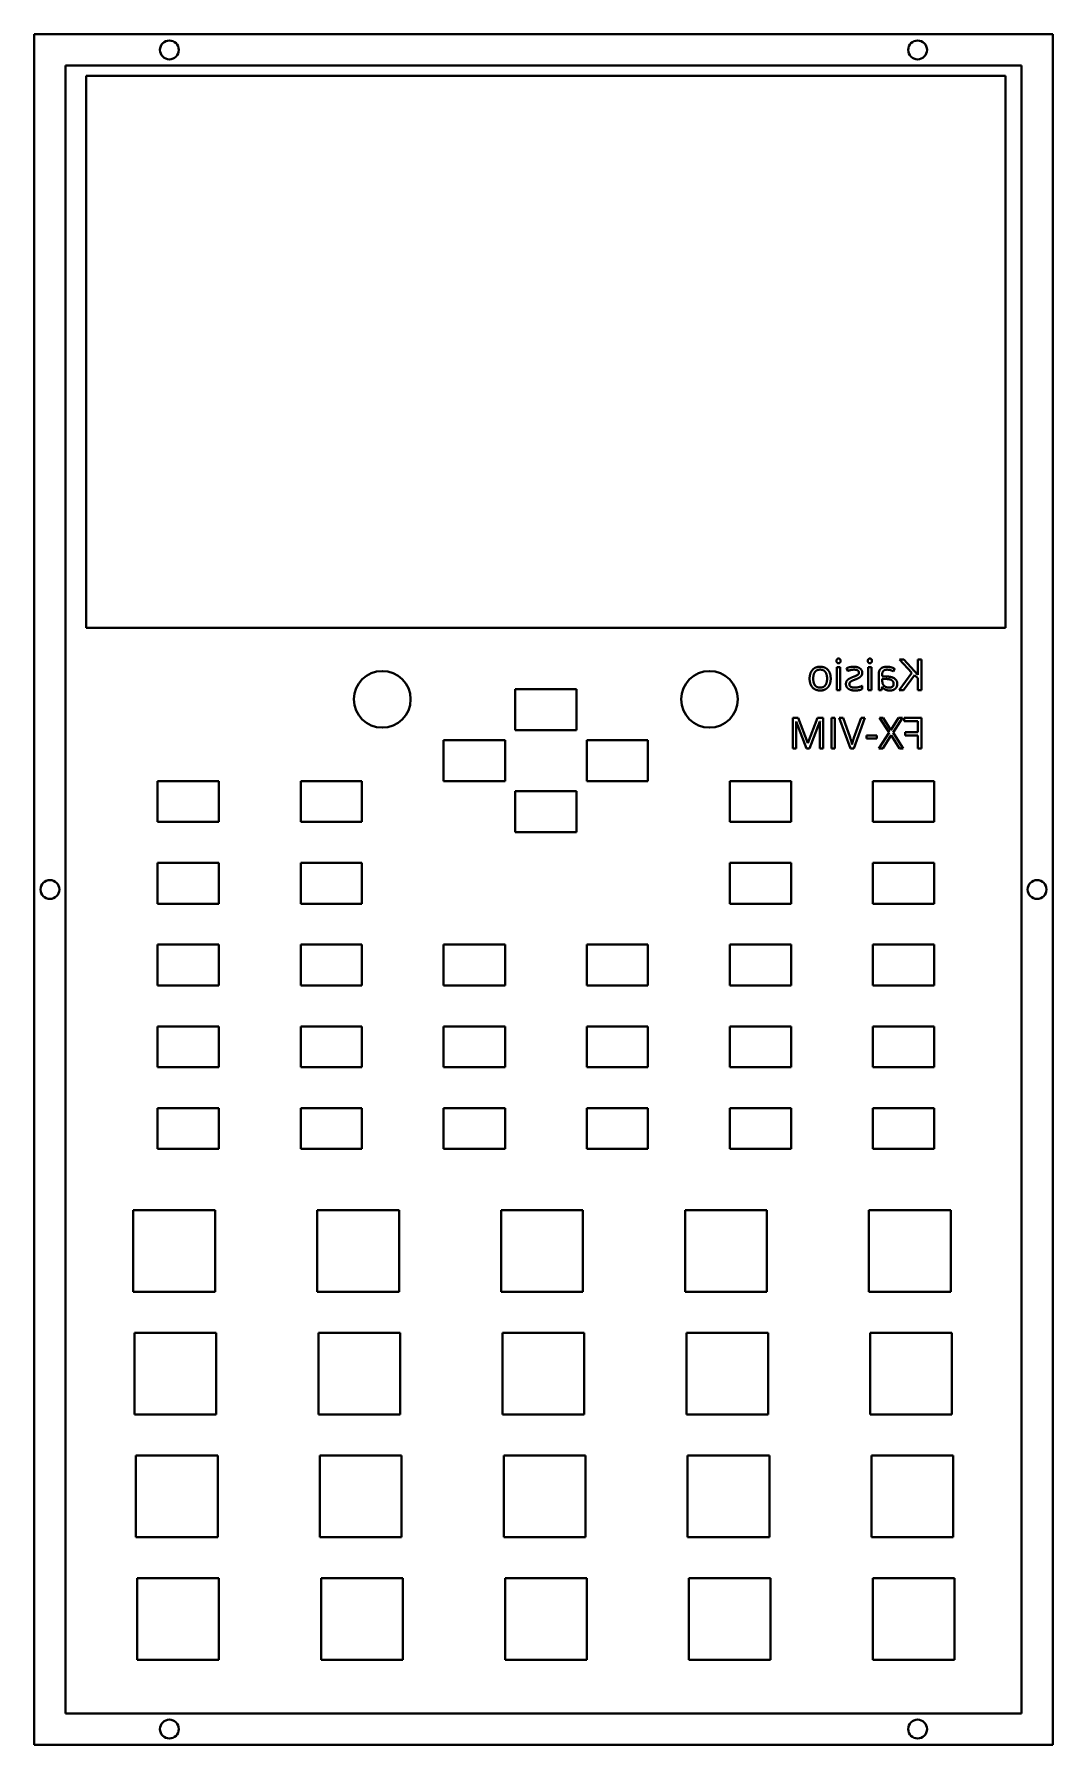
# Model space of a CAD drawing. Header units: millimetres. Extents: x -40 to 41, y -68 to 68.
import ezdxf

# ---------------------------------------------------------------- set-up
doc = ezdxf.new("R2010")
doc.units = ezdxf.units.MM
doc.layers.add('ModelSketch_Visible', color=7, linetype='Continuous', lineweight=40)

msp = doc.modelspace()

# ---------------------------------------------------------------- linework, layer by layer
at = {"layer": 'ModelSketch_Visible'}
for p, q in [((40.5, 68), (-40.5, 68)), ((-40.5, 68), (-40.5, -68)), ((40.5, 68), (40.5, -68)), ((38, 65.5), (-38, 65.5)), ((-38, 65.5), (-38, -65.5)), ((38, 65.5), (38, -65.5)), ((-36.37, 64.68), (-36.37, 20.81)), ((-36.37, 64.68), (36.75, 64.68)), ((36.75, 64.68), (36.75, 20.81)), ((-36.37, 20.81), (36.75, 20.81)), ((28.32, 18.29), (29.3, 17.23)), ((28.66, 18.29), (28.32, 18.29)), ((29.76, 17.08), (28.66, 18.29)), ((29.76, 18.29), (29.76, 17.08)), ((30.05, 18.29), (29.76, 18.29)), ((30.05, 15.85), (30.05, 18.29)), ((23.6, 17.68), (23.32, 17.68)), ((23.32, 17.68), (23.32, 15.85)), ((23.6, 15.85), (23.6, 17.68)), ((24.09, 17.59), (24.19, 17.37)), ((25.82, 17.68), (25.82, 15.85)), ((26.09, 17.68), (25.82, 17.68)), ((26.09, 15.85), (26.09, 17.68)), ((26.66, 17.1), (26.66, 15.85)), ((26.93, 16.95), (26.93, 17.06)), ((27.24, 16.94), (26.93, 16.95)), ((26.94, 16.75), (27.22, 16.74)), ((26.94, 16.59), (26.94, 16.75)), ((27.84, 17.34), (27.92, 17.55)), ((29.3, 17.23), (28.29, 15.85)), ((28.62, 15.85), (29.51, 17.03)), ((29.51, 17.03), (29.76, 16.81)), ((29.76, 16.81), (29.76, 15.85)), ((-2.25, 15.93), (-2.25, 12.68)), ((-2.25, 15.93), (2.63, 15.93)), ((2.63, 15.93), (2.63, 12.68)), ((23.32, 15.85), (23.6, 15.85)), ((25.34, 15.93), (25.34, 16.19)), ((25.82, 15.85), (26.09, 15.85)), ((26.66, 15.85), (26.87, 15.85)), ((26.87, 15.85), (26.92, 16.11)), ((26.92, 16.11), (26.94, 16.11)), ((28.29, 15.85), (28.62, 15.85)), ((29.76, 15.85), (30.05, 15.85)), ((20.24, 13.65), (19.82, 13.65)), ((19.82, 13.65), (19.82, 11.21)), ((21.02, 11.64), (20.24, 13.65)), ((21.8, 13.65), (21.03, 11.64)), ((22.23, 13.65), (21.8, 13.65)), ((22.23, 11.21), (22.23, 13.65)), ((23.18, 13.65), (22.9, 13.65)), ((22.9, 13.65), (22.9, 11.21)), ((23.18, 11.21), (23.18, 13.65)), ((23.82, 13.65), (23.52, 13.65)), ((23.52, 13.65), (24.4, 11.21)), ((24.38, 12.08), (23.82, 13.65)), ((24.68, 11.21), (25.55, 13.65)), ((25.25, 13.65), (24.69, 12.07)), ((25.55, 13.65), (25.25, 13.65)), ((26.72, 13.65), (27.48, 12.49)), ((27.02, 13.65), (26.72, 13.65)), ((27.63, 12.68), (27.02, 13.65)), ((28.24, 13.65), (27.63, 12.68)), ((27.8, 12.48), (28.55, 13.65)), ((28.55, 13.65), (28.24, 13.65)), ((30.05, 13.65), (28.69, 13.65)), ((28.69, 13.65), (28.69, 13.39)), ((30.05, 11.21), (30.05, 13.65)), ((-2.25, 12.68), (2.63, 12.68)), ((20.08, 13.37), (20.09, 13.37)), ((20.09, 13.37), (20.92, 11.21)), ((20.1, 11.21), (20.1, 12.78)), ((21.15, 11.21), (21.98, 13.37)), ((21.97, 12.76), (21.97, 11.21)), ((21.98, 13.37), (21.99, 13.37)), ((25.69, 12.25), (25.69, 12)), ((26.51, 12.25), (25.69, 12.25)), ((26.51, 12), (26.51, 12.25)), ((27.48, 12.49), (26.66, 11.21)), ((26.98, 11.21), (27.64, 12.28)), ((27.64, 12.28), (28.31, 11.21)), ((28.61, 11.21), (27.8, 12.48)), ((28.69, 13.39), (29.76, 13.39)), ((29.76, 12.5), (28.75, 12.5)), ((28.75, 12.5), (28.75, 12.25)), ((28.75, 12.25), (29.76, 12.25)), ((29.76, 13.39), (29.76, 12.5)), ((29.76, 12.25), (29.76, 11.21)), ((-7.94, 11.87), (-7.94, 8.62)), ((-7.94, 11.87), (-3.06, 11.87)), ((-3.06, 11.87), (-3.06, 8.62)), ((3.44, 11.87), (3.44, 8.62)), ((3.44, 11.87), (8.31, 11.87)), ((8.31, 11.87), (8.31, 8.62)), ((19.82, 11.21), (20.1, 11.21)), ((20.92, 11.21), (21.15, 11.21)), ((21.03, 11.64), (21.02, 11.64)), ((21.97, 11.21), (22.23, 11.21)), ((22.9, 11.21), (23.18, 11.21)), ((24.4, 11.21), (24.68, 11.21)), ((25.69, 12), (26.51, 12)), ((26.66, 11.21), (26.98, 11.21)), ((28.31, 11.21), (28.61, 11.21)), ((29.76, 11.21), (30.05, 11.21)), ((-30.69, 8.62), (-25.81, 8.62)), ((-30.69, 8.62), (-30.69, 5.37)), ((-30.69, 8.62), (-25.81, 8.62)), ((-30.69, 8.62), (-30.69, 5.37)), ((-30.69, 8.62), (-25.81, 8.62)), ((-30.69, 8.62), (-30.69, 5.37)), ((-25.81, 8.62), (-25.81, 5.37)), ((-25.81, 8.62), (-25.81, 5.37)), ((-25.81, 8.62), (-25.81, 5.37)), ((-19.31, 8.62), (-14.44, 8.62)), ((-19.31, 8.62), (-19.31, 5.37)), ((-19.31, 8.62), (-14.44, 8.62)), ((-19.31, 8.62), (-19.31, 5.37)), ((-19.31, 8.62), (-14.44, 8.62)), ((-19.31, 8.62), (-19.31, 5.37)), ((-14.44, 8.62), (-14.44, 5.37)), ((-14.44, 8.62), (-14.44, 5.37)), ((-14.44, 8.62), (-14.44, 5.37)), ((-7.94, 8.62), (-3.06, 8.62)), ((3.44, 8.62), (8.31, 8.62)), ((14.81, 8.62), (14.81, 5.37)), ((14.81, 8.62), (19.69, 8.62)), ((14.81, 8.62), (19.69, 8.62)), ((14.81, 8.62), (14.81, 5.37)), ((14.81, 8.62), (19.69, 8.62)), ((14.81, 8.62), (14.81, 5.37)), ((19.69, 8.62), (19.69, 5.37)), ((19.69, 8.62), (19.69, 5.37)), ((19.69, 8.62), (19.69, 5.37)), ((26.19, 8.62), (26.19, 5.37)), ((26.19, 8.62), (31.06, 8.62)), ((26.19, 8.62), (26.19, 5.37)), ((26.19, 8.62), (31.06, 8.62)), ((26.19, 8.62), (26.19, 5.37)), ((26.19, 8.62), (31.06, 8.62)), ((31.06, 8.62), (31.06, 5.37)), ((31.06, 8.62), (31.06, 5.37)), ((31.06, 8.62), (31.06, 5.37)), ((-2.25, 7.81), (2.63, 7.81)), ((-2.25, 7.81), (-2.25, 4.56)), ((2.63, 7.81), (2.63, 4.56)), ((-30.69, 5.37), (-25.81, 5.37)), ((-30.69, 5.37), (-25.81, 5.37)), ((-30.69, 5.37), (-25.81, 5.37)), ((-19.31, 5.37), (-14.44, 5.37)), ((-19.31, 5.37), (-14.44, 5.37)), ((-19.31, 5.37), (-14.44, 5.37)), ((-2.25, 4.56), (2.63, 4.56)), ((14.81, 5.37), (19.69, 5.37)), ((14.81, 5.37), (19.69, 5.37)), ((14.81, 5.37), (19.69, 5.37)), ((26.19, 5.37), (31.06, 5.37)), ((26.19, 5.37), (31.06, 5.37)), ((26.19, 5.37), (31.06, 5.37)), ((-30.69, 2.12), (-30.69, -1.13)), ((-30.69, 2.12), (-25.81, 2.12)), ((-30.69, 2.12), (-30.69, -1.13)), ((-30.69, 2.12), (-25.81, 2.12)), ((-30.69, 2.12), (-30.69, -1.13)), ((-30.69, 2.12), (-25.81, 2.12)), ((-25.81, 2.12), (-25.81, -1.13)), ((-25.81, 2.12), (-25.81, -1.13)), ((-25.81, 2.12), (-25.81, -1.13)), ((-19.31, 2.12), (-14.44, 2.12)), ((-19.31, 2.12), (-19.31, -1.13)), ((-19.31, 2.12), (-14.44, 2.12)), ((-19.31, 2.12), (-19.31, -1.13)), ((-19.31, 2.12), (-14.44, 2.12)), ((-19.31, 2.12), (-19.31, -1.13)), ((-14.44, 2.12), (-14.44, -1.13)), ((-14.44, 2.12), (-14.44, -1.13)), ((-14.44, 2.12), (-14.44, -1.13)), ((14.81, 2.12), (19.69, 2.12)), ((14.81, 2.12), (14.81, -1.13)), ((14.81, 2.12), (19.69, 2.12)), ((14.81, 2.12), (14.81, -1.13)), ((14.81, 2.12), (19.69, 2.12)), ((14.81, 2.12), (14.81, -1.13)), ((19.69, 2.12), (19.69, -1.13)), ((19.69, 2.12), (19.69, -1.13)), ((19.69, 2.12), (19.69, -1.13)), ((26.19, 2.12), (26.19, -1.13)), ((26.19, 2.12), (31.06, 2.12)), ((26.19, 2.12), (31.06, 2.12)), ((26.19, 2.12), (26.19, -1.13)), ((26.19, 2.12), (26.19, -1.13)), ((26.19, 2.12), (31.06, 2.12)), ((31.06, 2.12), (31.06, -1.13)), ((31.06, 2.12), (31.06, -1.13)), ((31.06, 2.12), (31.06, -1.13)), ((-30.69, -1.13), (-25.81, -1.13)), ((-30.69, -1.13), (-25.81, -1.13)), ((-30.69, -1.13), (-25.81, -1.13)), ((-19.31, -1.13), (-14.44, -1.13)), ((-19.31, -1.13), (-14.44, -1.13)), ((-19.31, -1.13), (-14.44, -1.13)), ((14.81, -1.13), (19.69, -1.13)), ((14.81, -1.13), (19.69, -1.13)), ((14.81, -1.13), (19.69, -1.13)), ((26.19, -1.13), (31.06, -1.13)), ((26.19, -1.13), (31.06, -1.13)), ((26.19, -1.13), (31.06, -1.13)), ((-30.69, -4.38), (-30.69, -7.63)), ((-30.69, -4.38), (-30.69, -7.63)), ((-30.69, -4.38), (-25.81, -4.38)), ((-30.69, -4.38), (-25.81, -4.38)), ((-30.69, -4.38), (-30.69, -7.63)), ((-30.69, -4.38), (-25.81, -4.38)), ((-25.81, -4.38), (-25.81, -7.63)), ((-25.81, -4.38), (-25.81, -7.63)), ((-25.81, -4.38), (-25.81, -7.63)), ((-19.31, -4.38), (-19.31, -7.63)), ((-19.31, -4.38), (-14.44, -4.38)), ((-19.31, -4.38), (-19.31, -7.63)), ((-19.31, -4.38), (-14.44, -4.38)), ((-19.31, -4.38), (-14.44, -4.38)), ((-19.31, -4.38), (-19.31, -7.63)), ((-14.44, -4.38), (-14.44, -7.63)), ((-14.44, -4.38), (-14.44, -7.63)), ((-14.44, -4.38), (-14.44, -7.63)), ((-7.94, -4.38), (-3.06, -4.38)), ((-7.94, -4.38), (-7.94, -7.63)), ((-7.94, -4.38), (-3.06, -4.38)), ((-7.94, -4.38), (-7.94, -7.63)), ((-7.94, -4.38), (-7.94, -7.63)), ((-7.94, -4.38), (-3.06, -4.38)), ((-3.06, -4.38), (-3.06, -7.63)), ((-3.06, -4.38), (-3.06, -7.63)), ((-3.06, -4.38), (-3.06, -7.63)), ((3.44, -4.38), (3.44, -7.63)), ((3.44, -4.38), (8.31, -4.38)), ((3.44, -4.38), (8.31, -4.38)), ((3.44, -4.38), (8.31, -4.38)), ((3.44, -4.38), (3.44, -7.63)), ((3.44, -4.38), (3.44, -7.63)), ((8.31, -4.38), (8.31, -7.63)), ((8.31, -4.38), (8.31, -7.63)), ((8.31, -4.38), (8.31, -7.63)), ((14.81, -4.38), (14.81, -7.63)), ((14.81, -4.38), (14.81, -7.63)), ((14.81, -4.38), (19.69, -4.38)), ((14.81, -4.38), (19.69, -4.38)), ((14.81, -4.38), (19.69, -4.38)), ((14.81, -4.38), (14.81, -7.63)), ((19.69, -4.38), (19.69, -7.63)), ((19.69, -4.38), (19.69, -7.63)), ((19.69, -4.38), (19.69, -7.63)), ((26.19, -4.38), (31.06, -4.38)), ((26.19, -4.38), (26.19, -7.63)), ((26.19, -4.38), (31.06, -4.38)), ((26.19, -4.38), (26.19, -7.63)), ((26.19, -4.38), (31.06, -4.38)), ((26.19, -4.38), (26.19, -7.63)), ((31.06, -4.38), (31.06, -7.63)), ((31.06, -4.38), (31.06, -7.63)), ((31.06, -4.38), (31.06, -7.63)), ((-30.69, -7.63), (-25.81, -7.63)), ((-30.69, -7.63), (-25.81, -7.63)), ((-30.69, -7.63), (-25.81, -7.63)), ((-19.31, -7.63), (-14.44, -7.63)), ((-19.31, -7.63), (-14.44, -7.63)), ((-19.31, -7.63), (-14.44, -7.63)), ((-7.94, -7.63), (-3.06, -7.63)), ((-7.94, -7.63), (-3.06, -7.63)), ((-7.94, -7.63), (-3.06, -7.63)), ((3.44, -7.63), (8.31, -7.63)), ((3.44, -7.63), (8.31, -7.63)), ((3.44, -7.63), (8.31, -7.63)), ((14.81, -7.63), (19.69, -7.63)), ((14.81, -7.63), (19.69, -7.63)), ((14.81, -7.63), (19.69, -7.63)), ((26.19, -7.63), (31.06, -7.63)), ((26.19, -7.63), (31.06, -7.63)), ((26.19, -7.63), (31.06, -7.63)), ((-30.69, -10.88), (-25.81, -10.88)), ((-30.69, -10.88), (-30.69, -14.13)), ((-30.69, -10.88), (-30.69, -14.13)), ((-30.69, -10.88), (-25.81, -10.88)), ((-30.69, -10.88), (-30.69, -14.13)), ((-30.69, -10.88), (-25.81, -10.88)), ((-25.81, -10.88), (-25.81, -14.13)), ((-25.81, -10.88), (-25.81, -14.13)), ((-25.81, -10.88), (-25.81, -14.13)), ((-19.31, -10.88), (-19.31, -14.13)), ((-19.31, -10.88), (-14.44, -10.88)), ((-19.31, -10.88), (-14.44, -10.88)), ((-19.31, -10.88), (-19.31, -14.13)), ((-19.31, -10.88), (-14.44, -10.88)), ((-19.31, -10.88), (-19.31, -14.13)), ((-14.44, -10.88), (-14.44, -14.13)), ((-14.44, -10.88), (-14.44, -14.13)), ((-14.44, -10.88), (-14.44, -14.13)), ((-7.94, -10.88), (-3.06, -10.88)), ((-7.94, -10.88), (-7.94, -14.13)), ((-7.94, -10.88), (-7.94, -14.13)), ((-7.94, -10.88), (-3.06, -10.88)), ((-7.94, -10.88), (-7.94, -14.13)), ((-7.94, -10.88), (-3.06, -10.88)), ((-3.06, -10.88), (-3.06, -14.13)), ((-3.06, -10.88), (-3.06, -14.13)), ((-3.06, -10.88), (-3.06, -14.13)), ((3.44, -10.88), (8.31, -10.88)), ((3.44, -10.88), (8.31, -10.88)), ((3.44, -10.88), (3.44, -14.13)), ((3.44, -10.88), (8.31, -10.88)), ((3.44, -10.88), (3.44, -14.13)), ((3.44, -10.88), (3.44, -14.13)), ((8.31, -10.88), (8.31, -14.13)), ((8.31, -10.88), (8.31, -14.13)), ((8.31, -10.88), (8.31, -14.13)), ((14.81, -10.88), (19.69, -10.88)), ((14.81, -10.88), (14.81, -14.13)), ((14.81, -10.88), (19.69, -10.88)), ((14.81, -10.88), (14.81, -14.13)), ((14.81, -10.88), (19.69, -10.88)), ((14.81, -10.88), (14.81, -14.13)), ((19.69, -10.88), (19.69, -14.13)), ((19.69, -10.88), (19.69, -14.13)), ((19.69, -10.88), (19.69, -14.13)), ((26.19, -10.88), (31.06, -10.88)), ((26.19, -10.88), (26.19, -14.13)), ((26.19, -10.88), (26.19, -14.13)), ((26.19, -10.88), (31.06, -10.88)), ((26.19, -10.88), (26.19, -14.13)), ((26.19, -10.88), (31.06, -10.88)), ((31.06, -10.88), (31.06, -14.13)), ((31.06, -10.88), (31.06, -14.13)), ((31.06, -10.88), (31.06, -14.13)), ((-30.69, -14.13), (-25.81, -14.13)), ((-30.69, -14.13), (-25.81, -14.13)), ((-30.69, -14.13), (-25.81, -14.13)), ((-19.31, -14.13), (-14.44, -14.13)), ((-19.31, -14.13), (-14.44, -14.13)), ((-19.31, -14.13), (-14.44, -14.13)), ((-7.94, -14.13), (-3.06, -14.13)), ((-7.94, -14.13), (-3.06, -14.13)), ((-7.94, -14.13), (-3.06, -14.13)), ((3.44, -14.13), (8.31, -14.13)), ((3.44, -14.13), (8.31, -14.13)), ((3.44, -14.13), (8.31, -14.13)), ((14.81, -14.13), (19.69, -14.13)), ((14.81, -14.13), (19.69, -14.13)), ((14.81, -14.13), (19.69, -14.13)), ((26.19, -14.13), (31.06, -14.13)), ((26.19, -14.13), (31.06, -14.13)), ((26.19, -14.13), (31.06, -14.13)), ((-30.69, -17.38), (-30.69, -20.63)), ((-30.69, -17.38), (-25.81, -17.38)), ((-30.69, -17.38), (-30.69, -20.63)), ((-30.69, -17.38), (-25.81, -17.38)), ((-30.69, -17.38), (-30.69, -20.63)), ((-30.69, -17.38), (-25.81, -17.38)), ((-25.81, -17.38), (-25.81, -20.63)), ((-25.81, -17.38), (-25.81, -20.63)), ((-25.81, -17.38), (-25.81, -20.63)), ((-19.31, -17.38), (-19.31, -20.63)), ((-19.31, -17.38), (-14.44, -17.38)), ((-19.31, -17.38), (-14.44, -17.38)), ((-19.31, -17.38), (-19.31, -20.63)), ((-19.31, -17.38), (-14.44, -17.38)), ((-19.31, -17.38), (-19.31, -20.63)), ((-14.44, -17.38), (-14.44, -20.63)), ((-14.44, -17.38), (-14.44, -20.63)), ((-14.44, -17.38), (-14.44, -20.63)), ((-7.94, -17.38), (-7.94, -20.63)), ((-7.94, -17.38), (-3.06, -17.38)), ((-7.94, -17.38), (-7.94, -20.63)), ((-7.94, -17.38), (-3.06, -17.38)), ((-7.94, -17.38), (-7.94, -20.63)), ((-7.94, -17.38), (-3.06, -17.38)), ((-3.06, -17.38), (-3.06, -20.63)), ((-3.06, -17.38), (-3.06, -20.63)), ((-3.06, -17.38), (-3.06, -20.63)), ((3.44, -17.38), (3.44, -20.63)), ((3.44, -17.38), (8.31, -17.38)), ((3.44, -17.38), (8.31, -17.38)), ((3.44, -17.38), (3.44, -20.63)), ((3.44, -17.38), (8.31, -17.38)), ((3.44, -17.38), (3.44, -20.63)), ((8.31, -17.38), (8.31, -20.63)), ((8.31, -17.38), (8.31, -20.63)), ((8.31, -17.38), (8.31, -20.63)), ((14.81, -17.38), (14.81, -20.63)), ((14.81, -17.38), (19.69, -17.38)), ((14.81, -17.38), (19.69, -17.38)), ((14.81, -17.38), (14.81, -20.63)), ((14.81, -17.38), (19.69, -17.38)), ((14.81, -17.38), (14.81, -20.63)), ((19.69, -17.38), (19.69, -20.63)), ((19.69, -17.38), (19.69, -20.63)), ((19.69, -17.38), (19.69, -20.63)), ((26.19, -17.38), (26.19, -20.63)), ((26.19, -17.38), (31.06, -17.38)), ((26.19, -17.38), (26.19, -20.63)), ((26.19, -17.38), (31.06, -17.38)), ((26.19, -17.38), (26.19, -20.63)), ((26.19, -17.38), (31.06, -17.38)), ((31.06, -17.38), (31.06, -20.63)), ((31.06, -17.38), (31.06, -20.63)), ((31.06, -17.38), (31.06, -20.63)), ((-30.69, -20.63), (-25.81, -20.63)), ((-30.69, -20.63), (-25.81, -20.63)), ((-30.69, -20.63), (-25.81, -20.63)), ((-19.31, -20.63), (-14.44, -20.63)), ((-19.31, -20.63), (-14.44, -20.63)), ((-19.31, -20.63), (-14.44, -20.63)), ((-7.94, -20.63), (-3.06, -20.63)), ((-7.94, -20.63), (-3.06, -20.63)), ((-7.94, -20.63), (-3.06, -20.63)), ((3.44, -20.63), (8.31, -20.63)), ((3.44, -20.63), (8.31, -20.63)), ((3.44, -20.63), (8.31, -20.63)), ((14.81, -20.63), (19.69, -20.63)), ((14.81, -20.63), (19.69, -20.63)), ((14.81, -20.63), (19.69, -20.63)), ((26.19, -20.63), (31.06, -20.63)), ((26.19, -20.63), (31.06, -20.63)), ((26.19, -20.63), (31.06, -20.63)), ((-32.62, -25.5), (-26.12, -25.5)), ((-32.62, -25.5), (-32.62, -32)), ((-32.62, -25.5), (-32.62, -32)), ((-32.62, -25.5), (-26.12, -25.5)), ((-32.62, -25.5), (-32.62, -32)), ((-32.62, -25.5), (-26.12, -25.5)), ((-26.12, -25.5), (-26.12, -32)), ((-26.12, -25.5), (-26.12, -32)), ((-26.12, -25.5), (-26.12, -32)), ((-17.99, -25.5), (-11.49, -25.5)), ((-17.99, -25.5), (-17.99, -32)), ((-17.99, -25.5), (-11.49, -25.5)), ((-17.99, -25.5), (-17.99, -32)), ((-17.99, -25.5), (-11.49, -25.5)), ((-17.99, -25.5), (-17.99, -32)), ((-11.49, -25.5), (-11.49, -32)), ((-11.49, -25.5), (-11.49, -32)), ((-11.49, -25.5), (-11.49, -32)), ((-3.37, -25.5), (-3.37, -32)), ((-3.37, -25.5), (3.13, -25.5)), ((-3.37, -25.5), (3.13, -25.5)), ((-3.37, -25.5), (-3.37, -32)), ((-3.37, -25.5), (3.13, -25.5)), ((-3.37, -25.5), (-3.37, -32)), ((3.13, -25.5), (3.13, -32)), ((3.13, -25.5), (3.13, -32)), ((3.13, -25.5), (3.13, -32)), ((11.26, -25.5), (17.76, -25.5)), ((11.26, -25.5), (11.26, -32)), ((11.26, -25.5), (11.26, -32)), ((11.26, -25.5), (17.76, -25.5)), ((11.26, -25.5), (11.26, -32)), ((11.26, -25.5), (17.76, -25.5)), ((17.76, -25.5), (17.76, -32)), ((17.76, -25.5), (17.76, -32)), ((17.76, -25.5), (17.76, -32)), ((25.88, -25.5), (32.38, -25.5)), ((25.88, -25.5), (25.88, -32)), ((25.88, -25.5), (25.88, -32)), ((25.88, -25.5), (32.38, -25.5)), ((25.88, -25.5), (25.88, -32)), ((25.88, -25.5), (32.38, -25.5)), ((32.38, -25.5), (32.38, -32)), ((32.38, -25.5), (32.38, -32)), ((32.38, -25.5), (32.38, -32)), ((-32.62, -32), (-26.12, -32)), ((-32.62, -32), (-26.12, -32)), ((-32.62, -32), (-26.12, -32)), ((-17.99, -32), (-11.49, -32)), ((-17.99, -32), (-11.49, -32)), ((-17.99, -32), (-11.49, -32)), ((-3.37, -32), (3.13, -32)), ((-3.37, -32), (3.13, -32)), ((-3.37, -32), (3.13, -32)), ((11.26, -32), (17.76, -32)), ((11.26, -32), (17.76, -32)), ((11.26, -32), (17.76, -32)), ((25.88, -32), (32.38, -32)), ((25.88, -32), (32.38, -32)), ((25.88, -32), (32.38, -32)), ((-32.52, -35.25), (-32.52, -41.75)), ((-32.52, -35.25), (-26.02, -35.25)), ((-32.52, -35.25), (-32.52, -41.75)), ((-32.52, -35.25), (-26.02, -35.25)), ((-32.52, -35.25), (-32.52, -41.75)), ((-32.52, -35.25), (-26.02, -35.25)), ((-26.02, -35.25), (-26.02, -41.75)), ((-26.02, -35.25), (-26.02, -41.75)), ((-26.02, -35.25), (-26.02, -41.75)), ((-17.89, -35.25), (-11.39, -35.25)), ((-17.89, -35.25), (-17.89, -41.75)), ((-17.89, -35.25), (-11.39, -35.25)), ((-17.89, -35.25), (-17.89, -41.75)), ((-17.89, -35.25), (-11.39, -35.25)), ((-17.89, -35.25), (-17.89, -41.75)), ((-11.39, -35.25), (-11.39, -41.75)), ((-11.39, -35.25), (-11.39, -41.75)), ((-11.39, -35.25), (-11.39, -41.75)), ((-3.27, -35.25), (3.23, -35.25)), ((-3.27, -35.25), (-3.27, -41.75)), ((-3.27, -35.25), (3.23, -35.25)), ((-3.27, -35.25), (-3.27, -41.75)), ((-3.27, -35.25), (3.23, -35.25)), ((-3.27, -35.25), (-3.27, -41.75)), ((3.23, -35.25), (3.23, -41.75)), ((3.23, -35.25), (3.23, -41.75)), ((3.23, -35.25), (3.23, -41.75)), ((11.36, -35.25), (11.36, -41.75)), ((11.36, -35.25), (17.86, -35.25)), ((11.36, -35.25), (11.36, -41.75)), ((11.36, -35.25), (17.86, -35.25)), ((11.36, -35.25), (11.36, -41.75)), ((11.36, -35.25), (17.86, -35.25)), ((17.86, -35.25), (17.86, -41.75)), ((17.86, -35.25), (17.86, -41.75)), ((17.86, -35.25), (17.86, -41.75)), ((25.98, -35.25), (25.98, -41.75)), ((25.98, -35.25), (32.48, -35.25)), ((25.98, -35.25), (25.98, -41.75)), ((25.98, -35.25), (32.48, -35.25)), ((25.98, -35.25), (25.98, -41.75)), ((25.98, -35.25), (32.48, -35.25)), ((32.48, -35.25), (32.48, -41.75)), ((32.48, -35.25), (32.48, -41.75)), ((32.48, -35.25), (32.48, -41.75)), ((-32.52, -41.75), (-26.02, -41.75)), ((-32.52, -41.75), (-26.02, -41.75)), ((-32.52, -41.75), (-26.02, -41.75)), ((-17.89, -41.75), (-11.39, -41.75)), ((-17.89, -41.75), (-11.39, -41.75)), ((-17.89, -41.75), (-11.39, -41.75)), ((-3.27, -41.75), (3.23, -41.75)), ((-3.27, -41.75), (3.23, -41.75)), ((-3.27, -41.75), (3.23, -41.75)), ((11.36, -41.75), (17.86, -41.75)), ((11.36, -41.75), (17.86, -41.75)), ((11.36, -41.75), (17.86, -41.75)), ((25.98, -41.75), (32.48, -41.75)), ((25.98, -41.75), (32.48, -41.75)), ((25.98, -41.75), (32.48, -41.75)), ((-32.41, -45), (-25.91, -45)), ((-32.41, -45), (-32.41, -51.5)), ((-32.41, -45), (-32.41, -51.5)), ((-32.41, -45), (-25.91, -45)), ((-32.41, -45), (-32.41, -51.5)), ((-32.41, -45), (-25.91, -45)), ((-25.91, -45), (-25.91, -51.5)), ((-25.91, -45), (-25.91, -51.5)), ((-25.91, -45), (-25.91, -51.5)), ((-17.79, -45), (-17.79, -51.5)), ((-17.79, -45), (-17.79, -51.5)), ((-17.79, -45), (-11.29, -45)), ((-17.79, -45), (-11.29, -45)), ((-17.79, -45), (-17.79, -51.5)), ((-17.79, -45), (-11.29, -45)), ((-11.29, -45), (-11.29, -51.5)), ((-11.29, -45), (-11.29, -51.5)), ((-11.29, -45), (-11.29, -51.5)), ((-3.16, -45), (-3.16, -51.5)), ((-3.16, -45), (-3.16, -51.5)), ((-3.16, -45), (3.34, -45)), ((-3.16, -45), (3.34, -45)), ((-3.16, -45), (-3.16, -51.5)), ((-3.16, -45), (3.34, -45)), ((3.34, -45), (3.34, -51.5)), ((3.34, -45), (3.34, -51.5)), ((3.34, -45), (3.34, -51.5)), ((11.46, -45), (17.96, -45)), ((11.46, -45), (11.46, -51.5)), ((11.46, -45), (11.46, -51.5)), ((11.46, -45), (17.96, -45)), ((11.46, -45), (11.46, -51.5)), ((11.46, -45), (17.96, -45)), ((17.96, -45), (17.96, -51.5)), ((17.96, -45), (17.96, -51.5)), ((17.96, -45), (17.96, -51.5)), ((26.09, -45), (32.59, -45)), ((26.09, -45), (26.09, -51.5)), ((26.09, -45), (26.09, -51.5)), ((26.09, -45), (32.59, -45)), ((26.09, -45), (26.09, -51.5)), ((26.09, -45), (32.59, -45)), ((32.59, -45), (32.59, -51.5)), ((32.59, -45), (32.59, -51.5)), ((32.59, -45), (32.59, -51.5)), ((-32.41, -51.5), (-25.91, -51.5)), ((-32.41, -51.5), (-25.91, -51.5)), ((-32.41, -51.5), (-25.91, -51.5)), ((-17.79, -51.5), (-11.29, -51.5)), ((-17.79, -51.5), (-11.29, -51.5)), ((-17.79, -51.5), (-11.29, -51.5)), ((-3.16, -51.5), (3.34, -51.5)), ((-3.16, -51.5), (3.34, -51.5)), ((-3.16, -51.5), (3.34, -51.5)), ((11.46, -51.5), (17.96, -51.5)), ((11.46, -51.5), (17.96, -51.5)), ((11.46, -51.5), (17.96, -51.5)), ((26.09, -51.5), (32.59, -51.5)), ((26.09, -51.5), (32.59, -51.5)), ((26.09, -51.5), (32.59, -51.5)), ((-32.31, -54.75), (-25.81, -54.75)), ((-32.31, -54.75), (-32.31, -61.25)), ((-32.31, -54.75), (-25.81, -54.75)), ((-32.31, -54.75), (-32.31, -61.25)), ((-32.31, -54.75), (-25.81, -54.75)), ((-32.31, -54.75), (-32.31, -61.25)), ((-25.81, -54.75), (-25.81, -61.25)), ((-25.81, -54.75), (-25.81, -61.25)), ((-25.81, -54.75), (-25.81, -61.25)), ((-17.69, -54.75), (-17.69, -61.25)), ((-17.69, -54.75), (-11.19, -54.75)), ((-17.69, -54.75), (-11.19, -54.75)), ((-17.69, -54.75), (-17.69, -61.25)), ((-17.69, -54.75), (-11.19, -54.75)), ((-17.69, -54.75), (-17.69, -61.25)), ((-11.19, -54.75), (-11.19, -61.25)), ((-11.19, -54.75), (-11.19, -61.25)), ((-11.19, -54.75), (-11.19, -61.25)), ((-3.06, -54.75), (-3.06, -61.25)), ((-3.06, -54.75), (3.44, -54.75)), ((-3.06, -54.75), (3.44, -54.75)), ((-3.06, -54.75), (-3.06, -61.25)), ((-3.06, -54.75), (3.44, -54.75)), ((-3.06, -54.75), (-3.06, -61.25)), ((3.44, -54.75), (3.44, -61.25)), ((3.44, -54.75), (3.44, -61.25)), ((3.44, -54.75), (3.44, -61.25)), ((11.56, -54.75), (11.56, -61.25)), ((11.56, -54.75), (18.06, -54.75)), ((11.56, -54.75), (11.56, -61.25)), ((11.56, -54.75), (18.06, -54.75)), ((11.56, -54.75), (11.56, -61.25)), ((11.56, -54.75), (18.06, -54.75)), ((18.06, -54.75), (18.06, -61.25)), ((18.06, -54.75), (18.06, -61.25)), ((18.06, -54.75), (18.06, -61.25)), ((26.19, -54.75), (26.19, -61.25)), ((26.19, -54.75), (32.69, -54.75)), ((26.19, -54.75), (32.69, -54.75)), ((26.19, -54.75), (26.19, -61.25)), ((26.19, -54.75), (32.69, -54.75)), ((26.19, -54.75), (26.19, -61.25)), ((32.69, -54.75), (32.69, -61.25)), ((32.69, -54.75), (32.69, -61.25)), ((32.69, -54.75), (32.69, -61.25)), ((-32.31, -61.25), (-25.81, -61.25)), ((-32.31, -61.25), (-25.81, -61.25)), ((-32.31, -61.25), (-25.81, -61.25)), ((-17.69, -61.25), (-11.19, -61.25)), ((-17.69, -61.25), (-11.19, -61.25)), ((-17.69, -61.25), (-11.19, -61.25)), ((-3.06, -61.25), (3.44, -61.25)), ((-3.06, -61.25), (3.44, -61.25)), ((-3.06, -61.25), (3.44, -61.25)), ((11.56, -61.25), (18.06, -61.25)), ((11.56, -61.25), (18.06, -61.25)), ((11.56, -61.25), (18.06, -61.25)), ((26.19, -61.25), (32.69, -61.25)), ((26.19, -61.25), (32.69, -61.25)), ((26.19, -61.25), (32.69, -61.25)), ((38, -65.5), (-38, -65.5)), ((40.5, -68), (-40.5, -68))]:
    msp.add_line(p, q, dxfattribs=at)
for centre, radius in [((-29.75, 66.75), 0.75), ((29.75, 66.75), 0.75), ((-12.82, 15.12), 2.25), ((13.2, 15.12), 2.25), ((-39.25, 0), 0.75), ((39.25, 0), 0.75), ((-29.75, -66.75), 0.75), ((29.75, -66.75), 0.75)]:
    msp.add_circle(centre, radius, dxfattribs=at)
for points in [[(22, 17.71), (21.61, 17.71), (21.39, 17.46)], [(22.62, 17.46), (22.39, 17.71), (22, 17.71)], [(23.35, 18.31), (23.3, 18.27), (23.3, 18.17)], [(23.3, 18.17), (23.3, 18.08), (23.35, 18.04)], [(23.46, 18.36), (23.39, 18.36), (23.35, 18.31)], [(23.35, 18.04), (23.39, 17.99), (23.46, 17.99)], [(23.58, 18.31), (23.53, 18.36), (23.46, 18.36)], [(23.46, 17.99), (23.53, 17.99), (23.58, 18.04)], [(23.62, 18.17), (23.62, 18.27), (23.58, 18.31)], [(23.58, 18.04), (23.62, 18.08), (23.62, 18.17)], [(24.67, 17.71), (24.37, 17.71), (24.09, 17.59)], [(25.16, 17.58), (24.98, 17.71), (24.67, 17.71)], [(25.84, 18.31), (25.79, 18.27), (25.79, 18.17)], [(25.79, 18.17), (25.79, 18.08), (25.84, 18.04)], [(25.95, 18.36), (25.89, 18.36), (25.84, 18.31)], [(25.84, 18.04), (25.89, 17.99), (25.95, 17.99)], [(26.07, 18.31), (26.02, 18.36), (25.95, 18.36)], [(25.95, 17.99), (26.02, 17.99), (26.07, 18.04)], [(26.12, 18.17), (26.12, 18.27), (26.07, 18.31)], [(26.07, 18.04), (26.12, 18.08), (26.12, 18.17)], [(27.31, 17.71), (26.98, 17.71), (26.82, 17.56)], [(27.63, 17.67), (27.47, 17.71), (27.31, 17.71)], [(21.39, 17.46), (21.16, 17.2), (21.16, 16.77)], [(21.16, 16.77), (21.16, 16.32), (21.39, 16.07)], [(21.45, 16.77), (21.45, 17.12), (21.59, 17.3)], [(21.59, 16.23), (21.45, 16.42), (21.45, 16.77)], [(21.59, 17.3), (21.73, 17.48), (22, 17.48)], [(22, 17.48), (22.28, 17.48), (22.41, 17.3)], [(22.41, 17.3), (22.55, 17.12), (22.55, 16.77)], [(22.55, 16.77), (22.55, 16.42), (22.41, 16.23)], [(22.84, 16.77), (22.84, 17.21), (22.62, 17.46)], [(22.74, 16.26), (22.84, 16.48), (22.84, 16.77)], [(24.17, 16.65), (24.05, 16.53), (24.05, 16.35)], [(24.05, 16.35), (24.05, 16.1), (24.24, 15.96)], [(24.6, 16.89), (24.28, 16.77), (24.17, 16.65)], [(24.19, 17.37), (24.46, 17.48), (24.69, 17.48)], [(24.32, 16.33), (24.32, 16.43), (24.41, 16.51)], [(24.43, 16.12), (24.32, 16.19), (24.32, 16.33)], [(24.41, 16.51), (24.5, 16.59), (24.77, 16.69)], [(24.92, 17.03), (24.84, 16.98), (24.6, 16.89)], [(24.69, 17.48), (24.88, 17.48), (24.98, 17.42)], [(24.77, 16.69), (25.03, 16.78), (25.13, 16.86)], [(25.05, 17.12), (25.01, 17.07), (24.92, 17.03)], [(24.98, 17.42), (25.08, 17.36), (25.08, 17.25)], [(25.08, 17.25), (25.08, 17.18), (25.05, 17.12)], [(25.13, 16.86), (25.24, 16.93), (25.29, 17.02)], [(25.35, 17.23), (25.35, 17.45), (25.16, 17.58)], [(25.29, 17.02), (25.35, 17.11), (25.35, 17.23)], [(26.82, 17.56), (26.66, 17.42), (26.66, 17.1)], [(26.93, 17.06), (26.93, 17.28), (27.03, 17.38)], [(27.09, 16.19), (26.94, 16.33), (26.94, 16.59)], [(27.03, 17.38), (27.12, 17.48), (27.32, 17.48)], [(27.22, 16.74), (27.55, 16.73), (27.69, 16.64)], [(28.13, 16.36), (28.13, 16.91), (27.24, 16.94)], [(27.32, 17.48), (27.55, 17.48), (27.84, 17.34)], [(27.92, 17.55), (27.79, 17.63), (27.63, 17.67)], [(27.69, 16.64), (27.84, 16.55), (27.84, 16.35)], [(27.84, 16.35), (27.84, 16.2), (27.75, 16.13)], [(27.97, 15.96), (28.13, 16.1), (28.13, 16.36)], [(21.39, 16.07), (21.61, 15.82), (22.01, 15.82)], [(22, 16.05), (21.73, 16.05), (21.59, 16.23)], [(22.41, 16.23), (22.27, 16.05), (22, 16.05)], [(22.01, 15.82), (22.25, 15.82), (22.44, 15.93)], [(22.44, 15.93), (22.63, 16.05), (22.74, 16.26)], [(24.24, 15.96), (24.43, 15.82), (24.78, 15.82)], [(24.77, 16.05), (24.55, 16.05), (24.43, 16.12)], [(25.06, 16.09), (24.91, 16.05), (24.77, 16.05)], [(24.78, 15.82), (25.14, 15.82), (25.34, 15.93)], [(25.34, 16.19), (25.21, 16.12), (25.06, 16.09)], [(26.94, 16.11), (27.07, 15.94), (27.21, 15.88)], [(27.49, 16.05), (27.24, 16.05), (27.09, 16.19)], [(27.21, 15.88), (27.35, 15.82), (27.55, 15.82)], [(27.75, 16.13), (27.66, 16.05), (27.49, 16.05)], [(27.55, 15.82), (27.82, 15.82), (27.97, 15.96)], [(20.1, 12.78), (20.1, 13.05), (20.08, 13.37)], [(21.99, 13.37), (21.97, 13.11), (21.97, 12.76)], [(24.54, 11.54), (24.48, 11.81), (24.38, 12.08)], [(24.69, 12.07), (24.59, 11.8), (24.54, 11.54)]]:
    msp.add_open_spline(points, degree=2, dxfattribs=at)

doc.saveas('drawing.dxf')
